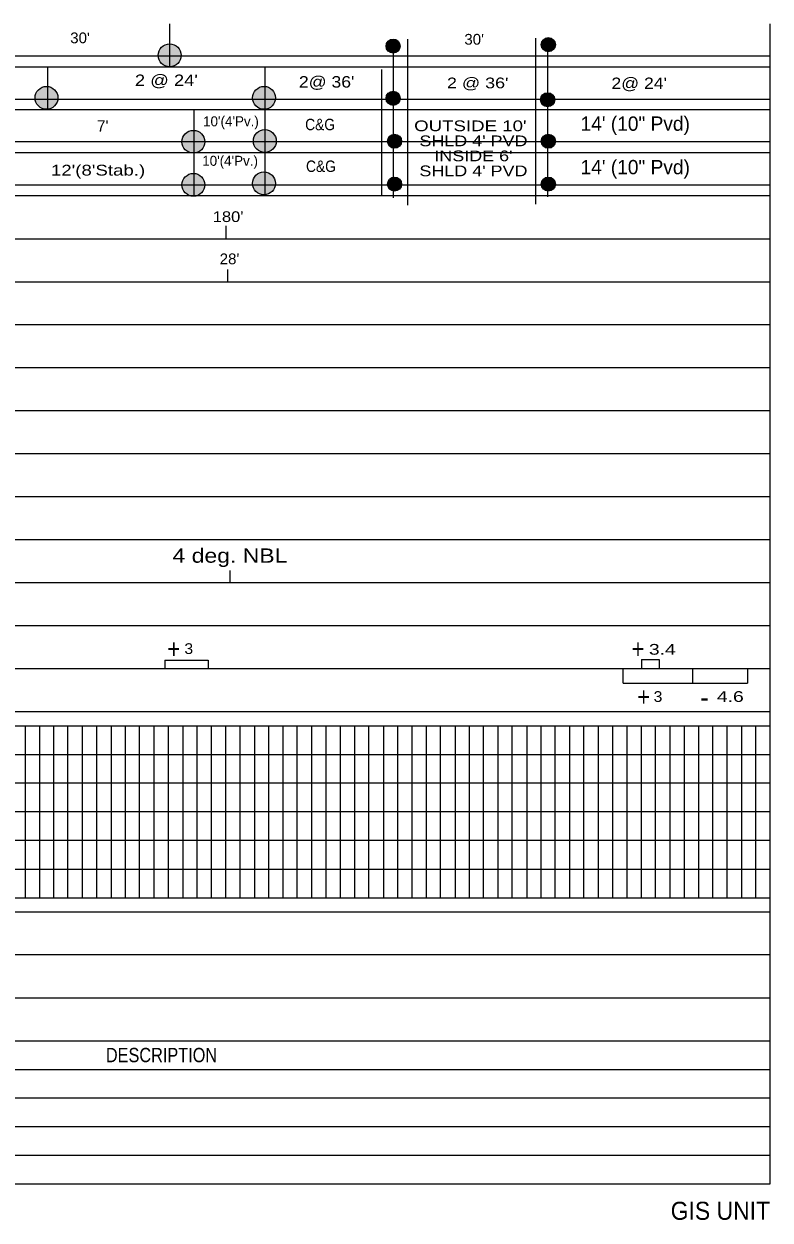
# Model space of a CAD drawing. Extents: x 2147475.2 to 2147497, y 2147478.1 to 2147494.6.
# Drawn here: x 2147491.57 to 2147496.79, y 2147478.14 to 2147486.51 of the extents above; entities that cross this region are included whole.
import ezdxf
from ezdxf.enums import TextEntityAlignment as Align

# ---------------------------------------------------------------- set-up
doc = ezdxf.new("R2010")
doc.units = 0
doc.header["$LTSCALE"] = 0.032
doc.layers.add('1', color=7, linetype='Continuous', lineweight=13)
doc.layers.add('2', color=7, linetype='Continuous', lineweight=13)

msp = doc.modelspace()

# ---------------------------------------------------------------- hatches: boundary and pattern name
at = {"layer": '1'}
for points in [[(2147494.2042, 2147486.351, 1), (2147494.1058, 2147486.351, 1)], [(2147495.2892, 2147486.361, 1), (2147495.1908, 2147486.361, 1)], [(2147492.673, 2147486.286, 1), (2147492.513, 2147486.286, 1)], [(2147491.812, 2147485.989, 1), (2147491.652, 2147485.989, 1)], [(2147493.333, 2147485.989, 1), (2147493.173, 2147485.989, 1)], [(2147494.2042, 2147485.986, 1), (2147494.1058, 2147485.986, 1)], [(2147495.2843, 2147485.976, 1), (2147495.1858, 2147485.976, 1)], [(2147492.839, 2147485.682, 1), (2147492.679, 2147485.682, 1)], [(2147493.338, 2147485.687, 1), (2147493.178, 2147485.687, 1)], [(2147494.2143, 2147485.686, 1), (2147494.1157, 2147485.686, 1)], [(2147495.2892, 2147485.686, 1), (2147495.1908, 2147485.686, 1)], [(2147492.839, 2147485.381, 1), (2147492.679, 2147485.381, 1)], [(2147493.332, 2147485.391, 1), (2147493.172, 2147485.391, 1)], [(2147494.2143, 2147485.386, 1), (2147494.1157, 2147485.386, 1)], [(2147495.2892, 2147485.386, 1), (2147495.1908, 2147485.386, 1)]]:
    msp.add_hatch(color=256, dxfattribs=at).paths.add_polyline_path(points)

# ---------------------------------------------------------------- linework, layer by layer
for p, q in [((2147494.155, 2147486.376), (2147494.155, 2147485.291)), ((2147494.255, 2147486.4), (2147494.255, 2147485.24)), ((2147495.15, 2147486.407), (2147495.15, 2147485.247)), ((2147495.235, 2147486.391), (2147495.235, 2147485.296))]:
    msp.add_line(p, q, dxfattribs=at)
for centre, radius in [((2147494.155, 2147486.351), 0.0493), ((2147495.24, 2147486.361), 0.0493), ((2147492.593, 2147486.286), 0.08), ((2147491.732, 2147485.989), 0.08), ((2147493.253, 2147485.989), 0.08), ((2147494.155, 2147485.986), 0.0493), ((2147495.235, 2147485.976), 0.0493), ((2147492.759, 2147485.682), 0.08), ((2147493.258, 2147485.687), 0.08), ((2147494.165, 2147485.686), 0.0493), ((2147495.24, 2147485.686), 0.0493), ((2147492.759, 2147485.381), 0.08), ((2147493.252, 2147485.391), 0.08), ((2147494.165, 2147485.386), 0.0493), ((2147495.24, 2147485.386), 0.0493)]:
    msp.add_circle(centre, radius, dxfattribs=at)
at = {"layer": '2'}
for p, q in [((2147492.593, 2147486.506), (2147492.593, 2147486.205)), ((2147496.79, 2147478.397), (2147496.79, 2147486.506)), ((2147476.758, 2147486.282), (2147496.79, 2147486.282)), ((2147475.234, 2147486.205), (2147496.79, 2147486.205)), ((2147491.738, 2147486.205), (2147491.738, 2147485.907)), ((2147493.258, 2147486.205), (2147493.258, 2147485.307)), ((2147494.073, 2147486.188), (2147494.073, 2147485.307)), ((2147476.758, 2147485.981), (2147496.79, 2147485.981)), ((2147475.234, 2147485.907), (2147496.79, 2147485.907)), ((2147492.761, 2147485.907), (2147492.761, 2147485.307)), ((2147476.758, 2147485.683), (2147496.79, 2147485.683)), ((2147476.214, 2147485.606), (2147496.79, 2147485.606)), ((2147476.758, 2147485.38), (2147496.79, 2147485.38)), ((2147475.234, 2147485.307), (2147496.79, 2147485.307)), ((2147492.986, 2147485.094), (2147492.986, 2147485.004)), ((2147476.214, 2147485.004), (2147496.79, 2147485.004)), ((2147492.998, 2147484.79), (2147492.998, 2147484.703)), ((2147476.214, 2147484.703), (2147496.79, 2147484.703)), ((2147476.214, 2147484.104), (2147496.79, 2147484.104)), ((2147476.214, 2147483.803), (2147496.79, 2147483.803)), ((2147475.234, 2147483.502), (2147496.79, 2147483.502)), ((2147475.234, 2147483.201), (2147496.79, 2147483.201)), ((2147475.234, 2147482.901), (2147496.79, 2147482.901)), ((2147493.014, 2147482.685), (2147493.014, 2147482.6)), ((2147476.214, 2147482.6), (2147496.79, 2147482.6)), ((2147475.234, 2147482.299), (2147496.79, 2147482.299)), ((2147492.559, 2147482.057), (2147492.862, 2147482.057)), ((2147492.559, 2147482.057), (2147492.559, 2147482)), ((2147492.862, 2147482.057), (2147492.862, 2147482)), ((2147495.892, 2147482.062), (2147496.015, 2147482.062)), ((2147495.892, 2147482.062), (2147495.892, 2147482)), ((2147496.015, 2147482.062), (2147496.015, 2147482)), ((2147475.234, 2147482), (2147496.79, 2147482)), ((2147495.764, 2147481.898), (2147495.764, 2147482)), ((2147496.248, 2147482), (2147496.248, 2147481.898)), ((2147496.632, 2147482), (2147496.632, 2147481.898)), ((2147495.764, 2147481.898), (2147496.632, 2147481.898)), ((2147475.234, 2147481.7), (2147496.79, 2147481.7)), ((2147476.758, 2147481.598), (2147496.79, 2147481.598)), ((2147491.582, 2147481.598), (2147491.582, 2147480.397)), ((2147491.683, 2147481.598), (2147491.683, 2147480.397)), ((2147491.782, 2147481.598), (2147491.782, 2147480.397)), ((2147491.88, 2147481.598), (2147491.88, 2147480.397)), ((2147491.981, 2147481.598), (2147491.981, 2147480.397)), ((2147492.082, 2147481.598), (2147492.082, 2147480.397)), ((2147492.184, 2147481.598), (2147492.184, 2147480.397)), ((2147492.282, 2147481.598), (2147492.282, 2147480.397)), ((2147492.381, 2147481.598), (2147492.381, 2147480.397)), ((2147492.482, 2147481.598), (2147492.482, 2147480.397)), ((2147492.583, 2147481.598), (2147492.583, 2147480.397)), ((2147492.684, 2147481.598), (2147492.684, 2147480.397)), ((2147492.783, 2147481.598), (2147492.783, 2147480.397)), ((2147492.882, 2147481.598), (2147492.882, 2147480.397)), ((2147492.983, 2147481.598), (2147492.983, 2147480.397)), ((2147493.084, 2147481.598), (2147493.084, 2147480.397)), ((2147493.185, 2147481.598), (2147493.185, 2147480.397)), ((2147493.283, 2147481.598), (2147493.283, 2147480.397)), ((2147493.385, 2147481.598), (2147493.385, 2147480.397)), ((2147493.483, 2147481.598), (2147493.483, 2147480.397)), ((2147493.584, 2147481.598), (2147493.584, 2147480.397)), ((2147493.685, 2147481.598), (2147493.685, 2147480.397)), ((2147493.784, 2147481.598), (2147493.784, 2147480.397)), ((2147493.885, 2147481.598), (2147493.885, 2147480.397)), ((2147493.984, 2147481.598), (2147493.984, 2147480.397)), ((2147494.087, 2147481.598), (2147494.087, 2147480.397)), ((2147494.186, 2147481.598), (2147494.186, 2147480.397)), ((2147494.285, 2147481.598), (2147494.285, 2147480.397)), ((2147494.386, 2147481.598), (2147494.386, 2147480.397)), ((2147494.485, 2147481.598), (2147494.485, 2147480.397)), ((2147494.588, 2147481.598), (2147494.588, 2147480.397)), ((2147494.687, 2147481.598), (2147494.687, 2147480.397)), ((2147494.785, 2147481.598), (2147494.785, 2147480.397)), ((2147494.886, 2147481.598), (2147494.886, 2147480.397)), ((2147494.985, 2147481.598), (2147494.985, 2147480.397)), ((2147495.089, 2147481.598), (2147495.089, 2147480.397)), ((2147495.187, 2147481.598), (2147495.187, 2147480.397)), ((2147495.286, 2147481.598), (2147495.286, 2147480.397)), ((2147495.387, 2147481.598), (2147495.387, 2147480.397)), ((2147495.486, 2147481.598), (2147495.486, 2147480.397)), ((2147495.589, 2147481.598), (2147495.589, 2147480.397)), ((2147495.688, 2147481.598), (2147495.688, 2147480.397)), ((2147495.789, 2147481.598), (2147495.789, 2147480.397)), ((2147495.888, 2147481.598), (2147495.888, 2147480.397)), ((2147495.986, 2147481.598), (2147495.986, 2147480.397)), ((2147496.09, 2147481.598), (2147496.09, 2147480.397)), ((2147496.189, 2147481.598), (2147496.189, 2147480.397)), ((2147496.29, 2147481.598), (2147496.29, 2147480.397)), ((2147496.388, 2147481.598), (2147496.388, 2147480.397)), ((2147496.487, 2147481.598), (2147496.487, 2147480.397)), ((2147496.591, 2147481.598), (2147496.591, 2147480.397)), ((2147496.689, 2147481.598), (2147496.689, 2147480.397)), ((2147476.758, 2147481.399), (2147496.79, 2147481.399)), ((2147476.758, 2147481.199), (2147496.79, 2147481.199)), ((2147476.758, 2147480.999), (2147496.79, 2147480.999)), ((2147476.758, 2147480.799), (2147496.79, 2147480.799)), ((2147476.758, 2147480.597), (2147496.79, 2147480.597)), ((2147476.758, 2147480.397), (2147496.79, 2147480.397)), ((2147476.758, 2147480), (2147496.79, 2147480)), ((2147476.758, 2147479.697), (2147496.79, 2147479.697)), ((2147475.234, 2147479.396), (2147496.79, 2147479.396)), ((2147484.97, 2147479.196), (2147496.79, 2147479.196)), ((2147484.97, 2147478.997), (2147496.79, 2147478.997)), ((2147484.97, 2147478.797), (2147496.79, 2147478.797)), ((2147488.284, 2147478.597), (2147496.79, 2147478.597)), ((2147475.234, 2147478.397), (2147496.79, 2147478.397))]:
    msp.add_line(p, q, dxfattribs=at)
for points in [[(2147475.234, 2147484.405), (2147476.214, 2147484.405), (2147496.79, 2147484.405)], [(2147475.234, 2147480.299), (2147478.922, 2147480.299), (2147496.79, 2147480.299)]]:
    msp.add_lwpolyline(points, dxfattribs=at)

# ---------------------------------------------------------------- texts
at = {"layer": '1'}
for s, height, width, p in [("30'", 0.075, 1.05, (2147491.9665, 2147486.371)), ("30'", 0.075, 1.05, (2147494.7215, 2147486.361)), ("2 @ 36'", 0.075, 1.25, (2147494.7465, 2147486.056)), ("OUTSIDE 10' ", 0.075, 1.3, (2147494.713, 2147485.756)), ("SHLD 4' PVD", 0.075, 1.25, (2147494.7165, 2147485.651)), ("INSIDE 6'", 0.075, 1.25, (2147494.7165, 2147485.546)), ("12'(8'Stab.)", 0.075, 1.3, (2147492.0925, 2147485.446)), ("SHLD 4' PVD", 0.075, 1.25, (2147494.7165, 2147485.441)), ("180'", 0.075, 1.15, (2147493.0015, 2147485.121)), ("28'", 0.075, 1.05, (2147493.0115, 2147484.826)), ('+', 0.1328, 0.85, (2147492.6215, 2147482.071)), ('3', 0.075, 1.1, (2147492.7265, 2147482.101)), ('+', 0.1328, 0.85, (2147495.8665, 2147482.071)), ('3.4', 0.075, 1.35, (2147496.037, 2147482.096)), ('+', 0.1328, 0.85, (2147495.9065, 2147481.736)), ('3', 0.075, 1.1, (2147496.0065, 2147481.766)), ('4.6', 0.075, 1.35, (2147496.512, 2147481.766))]:
    msp.add_text(s, height=height, dxfattribs=dict(at, width=width)).set_placement(p, align=Align.CENTER)
msp.add_text('-', height=0.135, dxfattribs=at).set_placement((2147496.332, 2147481.731), align=Align.CENTER)
at = {"layer": '2'}
for s, height, width, p in [("2 @ 24'", 0.08, 1.2, (2147492.57, 2147486.072)), ("2@ 36'", 0.08, 1.15, (2147493.6905, 2147486.061)), ("2@ 24'", 0.08, 1.15, (2147495.875, 2147486.051)), ('C&G', 0.08, 0.9, (2147493.6445, 2147485.763)), ('C&G', 0.08, 0.9, (2147493.6505, 2147485.471)), ('4 deg. NBL', 0.1, 1.2, (2147493.0145, 2147482.739)), ('DESCRIPTION', 0.1001, 0.85, (2147492.536, 2147479.247))]:
    msp.add_text(s, height=height, dxfattribs=dict(at, width=width)).set_placement(p, align=Align.CENTER)
for s, height, p in [("7'", 0.08, (2147492.125, 2147485.753)), ("10'(4'Pv.)", 0.07, (2147493.0215, 2147485.79)), ('14\' (10" Pvd)', 0.1, (2147495.8475, 2147485.759)), ("10'(4'Pv.)", 0.07, (2147493.0155, 2147485.514)), ('14\' (10" Pvd)', 0.1, (2147495.8475, 2147485.455))]:
    msp.add_text(s, height=height, dxfattribs=at).set_placement(p, align=Align.CENTER)
at = {"layer": '2', "width": 0.95}
msp.add_text('GIS UNIT', height=0.1262, dxfattribs=at).set_placement((2147496.79, 2147478.145), align=Align.RIGHT)

doc.saveas('drawing.dxf')
